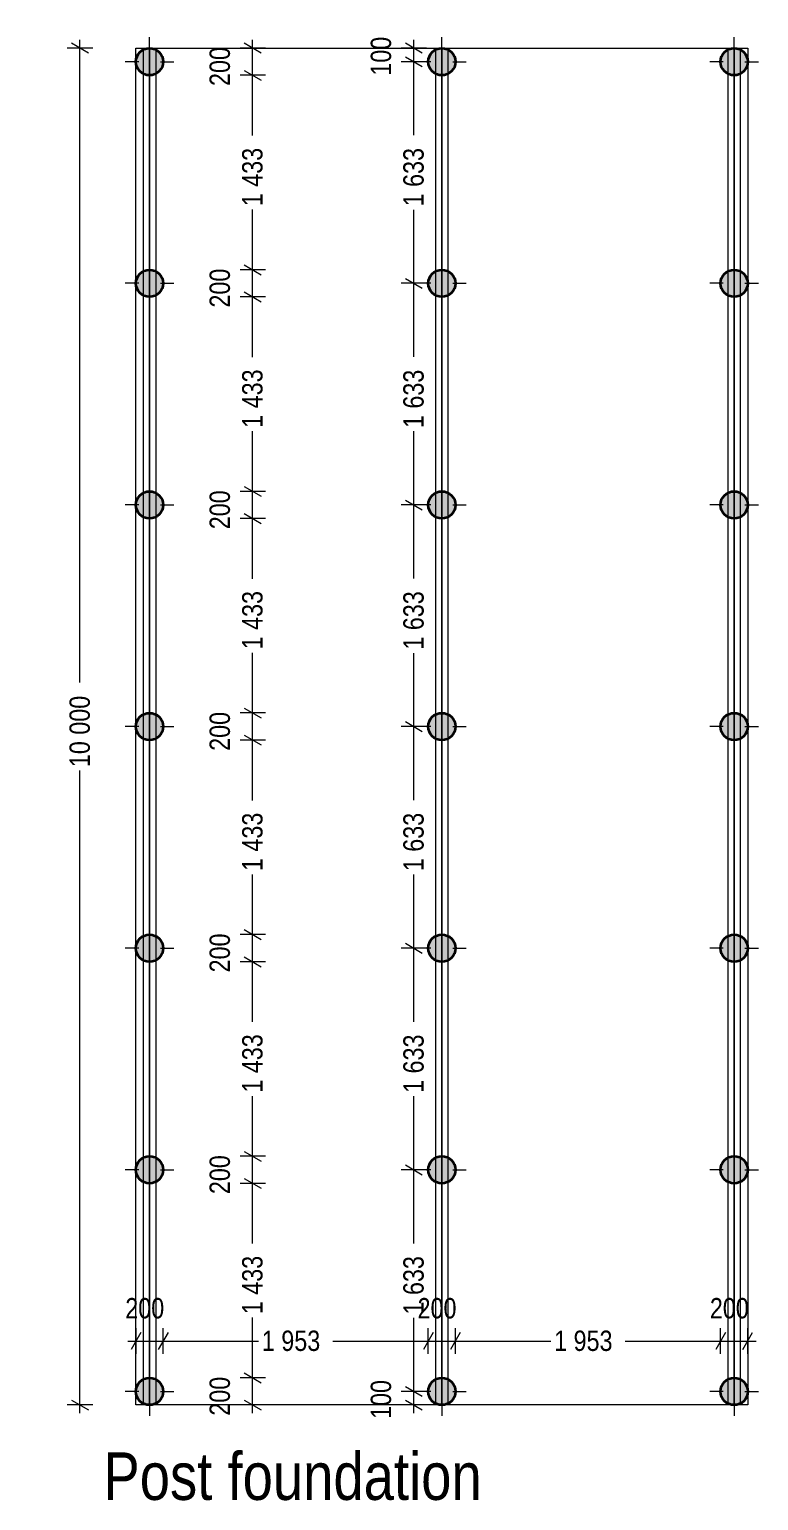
# Model space of a CAD drawing. Header units: millimetres. Extents: x -442635 to -376640, y 37807 to 67667.
# Drawn here: x -382011 to -376640, y 37807 to 48650 of the extents above; entities that cross this region are included whole.
import ezdxf

# ---------------------------------------------------------------- set-up
doc = ezdxf.new("R2010")
doc.units = ezdxf.units.MM
doc.header["$MEASUREMENT"] = 0
for name, color, linetype, lineweight in [('0_Pen_No__1', 7, 'Continuous', 13), ('2D Drafting - General_Pen_No__101', 252, 'Continuous', 13), ('Dimensioning - General_Pen_No__1', 7, 'Continuous', 13), ('Structural - Bearing_Pen_No__20', 1, 'Continuous', 0)]:
    doc.layers.add(name, color=color, linetype=linetype, lineweight=lineweight)
doc.layers.add('Dimensioning - General', color=7, linetype='Continuous')
doc.layers.add('Structural - Bearing', color=7, linetype='Continuous')
doc.layers.add('Structural - Bearing_Pen_No__28', color=7, linetype='Continuous', lineweight=35, true_color=0xa80f02)
doc.layers.add('Structural - Bearing_Pen_No__48', color=7, linetype='Continuous', lineweight=25, true_color=0xa80f02)
doc.styles.add('GENERATED_STYLE_1', font='techl___.ttf')
doc.dimstyles.new('GENERATED_STYLE__1', dxfattribs={"dimtxt": 150, "dimasz": 95, "dimexe": 0.18, "dimexo": 0.0625, "dimgap": 0.09, "dimtad": 0, "dimdec": 0, "dimzin": 0, "dimdsep": 46, "dimtxsty": 'GENERATED_STYLE_1', "dimblk": 'ARROWHEAD_2', "dimblk1": 'ARROWHEAD_2', "dimblk2": 'ARROWHEAD_2', "dimcen": 0.09, "dimse1": 1, "dimse2": 1, "dimclrd": 7, "dimclre": 7, "dimclrt": 7, "dimadec": 0, "dimazin": 0, "dimtfac": 1, "dimtdec": 4, "dimtmove": 0, "dimatfit": 3, "dimfxl": 1, "dimtolj": 1, "dimtzin": 0, "dimarcsym": 0})
doc.dimstyles.new('GENERATED_STYLE__2', dxfattribs={"dimtxt": 150, "dimasz": 95, "dimexe": 0.18, "dimexo": 0.0625, "dimgap": 0.09, "dimtad": 0, "dimtih": 1, "dimtoh": 1, "dimdec": 0, "dimzin": 0, "dimdsep": 46, "dimtxsty": 'GENERATED_STYLE_1', "dimblk": 'ARROWHEAD_2', "dimblk1": 'ARROWHEAD_2', "dimblk2": 'ARROWHEAD_2', "dimcen": 0.09, "dimse1": 1, "dimse2": 1, "dimclrd": 7, "dimclre": 7, "dimclrt": 7, "dimadec": 0, "dimazin": 0, "dimtfac": 1, "dimtdec": 4, "dimtmove": 0, "dimatfit": 3, "dimfxl": 1, "dimtolj": 1, "dimtzin": 0, "dimarcsym": 0})

# ---------------------------------------------------------------- blocks, each defined once
blk = doc.blocks.new('Column_1', base_point=(-381126, 38612))
at = {"layer": 'Structural - Bearing_Pen_No__48', "linetype": 'Continuous', "lineweight": 0, "true_color": 0xe8c2bf}
blk.add_hatch(color=254, dxfattribs=at).paths.add_polyline_path([(-381126, 38512, 0.414214), (-381026, 38612, 0.414214), (-381126, 38712, 0.414214), (-381226, 38612, 0.414214)])
at = {"layer": 'Structural - Bearing_Pen_No__20', "color": 1, "linetype": 'Continuous', "lineweight": 0}
for p, q in [((-381126, 38692), (-381126, 38792)), ((-381206, 38612), (-381306, 38612)), ((-381046, 38612), (-380946, 38612)), ((-381126, 38532), (-381126, 38432))]:
    blk.add_line(p, q, dxfattribs=at)
blk.add_point((-381126, 38612), dxfattribs=at)
at = {"layer": 'Structural - Bearing_Pen_No__28', "color": 14, "linetype": 'Continuous', "lineweight": 35, "true_color": 0xa80f02}
blk.add_circle((-381126, 38612), 100, dxfattribs=at)
blk = doc.blocks.new('Column_2', base_point=(-381126, 48412))
at = {"layer": 'Structural - Bearing_Pen_No__48', "linetype": 'Continuous', "lineweight": 0, "true_color": 0xe8c2bf}
blk.add_hatch(color=254, dxfattribs=at).paths.add_polyline_path([(-381126, 48312, 0.414214), (-381026, 48412, 0.414214), (-381126, 48512, 0.414214), (-381226, 48412, 0.414214)])
at = {"layer": 'Structural - Bearing_Pen_No__20', "color": 1, "linetype": 'Continuous', "lineweight": 0}
for p, q in [((-381126, 48492), (-381126, 48592)), ((-381206, 48412), (-381306, 48412)), ((-381046, 48412), (-380946, 48412)), ((-381126, 48332), (-381126, 48232))]:
    blk.add_line(p, q, dxfattribs=at)
blk.add_point((-381126, 48412), dxfattribs=at)
at = {"layer": 'Structural - Bearing_Pen_No__28', "color": 14, "linetype": 'Continuous', "lineweight": 35, "true_color": 0xa80f02}
blk.add_circle((-381126, 48412), 100, dxfattribs=at)
blk = doc.blocks.new('Column_3', base_point=(-378973, 38612))
at = {"layer": 'Structural - Bearing_Pen_No__48', "linetype": 'Continuous', "lineweight": 0, "true_color": 0xe8c2bf}
blk.add_hatch(color=254, dxfattribs=at).paths.add_polyline_path([(-378973, 38512, 0.414214), (-378873, 38612, 0.414214), (-378973, 38712, 0.414214), (-379073, 38612, 0.414214)])
at = {"layer": 'Structural - Bearing_Pen_No__20', "color": 1, "linetype": 'Continuous', "lineweight": 0}
for p, q in [((-378973, 38692), (-378973, 38792)), ((-379053, 38612), (-379153, 38612)), ((-378893, 38612), (-378793, 38612)), ((-378973, 38532), (-378973, 38432))]:
    blk.add_line(p, q, dxfattribs=at)
blk.add_point((-378973, 38612), dxfattribs=at)
at = {"layer": 'Structural - Bearing_Pen_No__28', "color": 14, "linetype": 'Continuous', "lineweight": 35, "true_color": 0xa80f02}
blk.add_circle((-378973, 38612), 100, dxfattribs=at)
blk = doc.blocks.new('Column_4', base_point=(-378973, 48412))
at = {"layer": 'Structural - Bearing_Pen_No__48', "linetype": 'Continuous', "lineweight": 0, "true_color": 0xe8c2bf}
blk.add_hatch(color=254, dxfattribs=at).paths.add_polyline_path([(-378973, 48312, 0.414214), (-378873, 48412, 0.414214), (-378973, 48512, 0.414214), (-379073, 48412, 0.414214)])
at = {"layer": 'Structural - Bearing_Pen_No__20', "color": 1, "linetype": 'Continuous', "lineweight": 0}
for p, q in [((-378973, 48492), (-378973, 48592)), ((-379053, 48412), (-379153, 48412)), ((-378893, 48412), (-378793, 48412)), ((-378973, 48332), (-378973, 48232))]:
    blk.add_line(p, q, dxfattribs=at)
blk.add_point((-378973, 48412), dxfattribs=at)
at = {"layer": 'Structural - Bearing_Pen_No__28', "color": 14, "linetype": 'Continuous', "lineweight": 35, "true_color": 0xa80f02}
blk.add_circle((-378973, 48412), 100, dxfattribs=at)
blk = doc.blocks.new('Column_5', base_point=(-376820, 38612))
at = {"layer": 'Structural - Bearing_Pen_No__48', "linetype": 'Continuous', "lineweight": 0, "true_color": 0xe8c2bf}
blk.add_hatch(color=254, dxfattribs=at).paths.add_polyline_path([(-376820, 38512, 0.414214), (-376720, 38612, 0.414214), (-376820, 38712, 0.414214), (-376920, 38612, 0.414214)])
at = {"layer": 'Structural - Bearing_Pen_No__20', "color": 1, "linetype": 'Continuous', "lineweight": 0}
for p, q in [((-376820, 38692), (-376820, 38792)), ((-376900, 38612), (-377000, 38612)), ((-376740, 38612), (-376640, 38612)), ((-376820, 38532), (-376820, 38432))]:
    blk.add_line(p, q, dxfattribs=at)
blk.add_point((-376820, 38612), dxfattribs=at)
at = {"layer": 'Structural - Bearing_Pen_No__28', "color": 14, "linetype": 'Continuous', "lineweight": 35, "true_color": 0xa80f02}
blk.add_circle((-376820, 38612), 100, dxfattribs=at)
blk = doc.blocks.new('Column_6', base_point=(-376820, 48412))
at = {"layer": 'Structural - Bearing_Pen_No__48', "linetype": 'Continuous', "lineweight": 0, "true_color": 0xe8c2bf}
blk.add_hatch(color=254, dxfattribs=at).paths.add_polyline_path([(-376820, 48312, 0.414214), (-376720, 48412, 0.414214), (-376820, 48512, 0.414214), (-376920, 48412, 0.414214)])
at = {"layer": 'Structural - Bearing_Pen_No__20', "color": 1, "linetype": 'Continuous', "lineweight": 0}
for p, q in [((-376820, 48492), (-376820, 48592)), ((-376900, 48412), (-377000, 48412)), ((-376740, 48412), (-376640, 48412)), ((-376820, 48332), (-376820, 48232))]:
    blk.add_line(p, q, dxfattribs=at)
blk.add_point((-376820, 48412), dxfattribs=at)
at = {"layer": 'Structural - Bearing_Pen_No__28', "color": 14, "linetype": 'Continuous', "lineweight": 35, "true_color": 0xa80f02}
blk.add_circle((-376820, 48412), 100, dxfattribs=at)
blk = doc.blocks.new('Column_7', base_point=(-381126, 40245))
at = {"layer": 'Structural - Bearing_Pen_No__48', "linetype": 'Continuous', "lineweight": 0, "true_color": 0xe8c2bf}
blk.add_hatch(color=254, dxfattribs=at).paths.add_polyline_path([(-381126, 40145, 0.414214), (-381026, 40245, 0.414214), (-381126, 40345, 0.414214), (-381226, 40245, 0.414214)])
at = {"layer": 'Structural - Bearing_Pen_No__20', "color": 1, "linetype": 'Continuous', "lineweight": 0}
for p, q in [((-381126, 40325), (-381126, 40425)), ((-381206, 40245), (-381306, 40245)), ((-381046, 40245), (-380946, 40245)), ((-381126, 40165), (-381126, 40065))]:
    blk.add_line(p, q, dxfattribs=at)
blk.add_point((-381126, 40245), dxfattribs=at)
at = {"layer": 'Structural - Bearing_Pen_No__28', "color": 14, "linetype": 'Continuous', "lineweight": 35, "true_color": 0xa80f02}
blk.add_circle((-381126, 40245), 100, dxfattribs=at)
blk = doc.blocks.new('Column_8', base_point=(-378973, 40245))
at = {"layer": 'Structural - Bearing_Pen_No__48', "linetype": 'Continuous', "lineweight": 0, "true_color": 0xe8c2bf}
blk.add_hatch(color=254, dxfattribs=at).paths.add_polyline_path([(-378973, 40145, 0.414214), (-378873, 40245, 0.414214), (-378973, 40345, 0.414214), (-379073, 40245, 0.414214)])
at = {"layer": 'Structural - Bearing_Pen_No__20', "color": 1, "linetype": 'Continuous', "lineweight": 0}
for p, q in [((-378973, 40325), (-378973, 40425)), ((-379053, 40245), (-379153, 40245)), ((-378893, 40245), (-378793, 40245)), ((-378973, 40165), (-378973, 40065))]:
    blk.add_line(p, q, dxfattribs=at)
blk.add_point((-378973, 40245), dxfattribs=at)
at = {"layer": 'Structural - Bearing_Pen_No__28', "color": 14, "linetype": 'Continuous', "lineweight": 35, "true_color": 0xa80f02}
blk.add_circle((-378973, 40245), 100, dxfattribs=at)
blk = doc.blocks.new('Column_9', base_point=(-376820, 40245))
at = {"layer": 'Structural - Bearing_Pen_No__48', "linetype": 'Continuous', "lineweight": 0, "true_color": 0xe8c2bf}
blk.add_hatch(color=254, dxfattribs=at).paths.add_polyline_path([(-376820, 40145, 0.414214), (-376720, 40245, 0.414214), (-376820, 40345, 0.414214), (-376920, 40245, 0.414214)])
at = {"layer": 'Structural - Bearing_Pen_No__20', "color": 1, "linetype": 'Continuous', "lineweight": 0}
for p, q in [((-376820, 40325), (-376820, 40425)), ((-376900, 40245), (-377000, 40245)), ((-376740, 40245), (-376640, 40245)), ((-376820, 40165), (-376820, 40065))]:
    blk.add_line(p, q, dxfattribs=at)
blk.add_point((-376820, 40245), dxfattribs=at)
at = {"layer": 'Structural - Bearing_Pen_No__28', "color": 14, "linetype": 'Continuous', "lineweight": 35, "true_color": 0xa80f02}
blk.add_circle((-376820, 40245), 100, dxfattribs=at)
blk = doc.blocks.new('Column_10', base_point=(-381126, 41879))
at = {"layer": 'Structural - Bearing_Pen_No__48', "linetype": 'Continuous', "lineweight": 0, "true_color": 0xe8c2bf}
blk.add_hatch(color=254, dxfattribs=at).paths.add_polyline_path([(-381126, 41779, 0.414214), (-381026, 41879, 0.414214), (-381126, 41979, 0.414214), (-381226, 41879, 0.414214)])
at = {"layer": 'Structural - Bearing_Pen_No__20', "color": 1, "linetype": 'Continuous', "lineweight": 0}
for p, q in [((-381126, 41959), (-381126, 42059)), ((-381206, 41879), (-381306, 41879)), ((-381046, 41879), (-380946, 41879)), ((-381126, 41799), (-381126, 41699))]:
    blk.add_line(p, q, dxfattribs=at)
blk.add_point((-381126, 41879), dxfattribs=at)
at = {"layer": 'Structural - Bearing_Pen_No__28', "color": 14, "linetype": 'Continuous', "lineweight": 35, "true_color": 0xa80f02}
blk.add_circle((-381126, 41879), 100, dxfattribs=at)
blk = doc.blocks.new('Column_11', base_point=(-378973, 41879))
at = {"layer": 'Structural - Bearing_Pen_No__48', "linetype": 'Continuous', "lineweight": 0, "true_color": 0xe8c2bf}
blk.add_hatch(color=254, dxfattribs=at).paths.add_polyline_path([(-378973, 41779, 0.414214), (-378873, 41879, 0.414214), (-378973, 41979, 0.414214), (-379073, 41879, 0.414214)])
at = {"layer": 'Structural - Bearing_Pen_No__20', "color": 1, "linetype": 'Continuous', "lineweight": 0}
for p, q in [((-378973, 41959), (-378973, 42059)), ((-379053, 41879), (-379153, 41879)), ((-378893, 41879), (-378793, 41879)), ((-378973, 41799), (-378973, 41699))]:
    blk.add_line(p, q, dxfattribs=at)
blk.add_point((-378973, 41879), dxfattribs=at)
at = {"layer": 'Structural - Bearing_Pen_No__28', "color": 14, "linetype": 'Continuous', "lineweight": 35, "true_color": 0xa80f02}
blk.add_circle((-378973, 41879), 100, dxfattribs=at)
blk = doc.blocks.new('Column_12', base_point=(-376820, 41879))
at = {"layer": 'Structural - Bearing_Pen_No__48', "linetype": 'Continuous', "lineweight": 0, "true_color": 0xe8c2bf}
blk.add_hatch(color=254, dxfattribs=at).paths.add_polyline_path([(-376820, 41779, 0.414214), (-376720, 41879, 0.414214), (-376820, 41979, 0.414214), (-376920, 41879, 0.414214)])
at = {"layer": 'Structural - Bearing_Pen_No__20', "color": 1, "linetype": 'Continuous', "lineweight": 0}
for p, q in [((-376820, 41959), (-376820, 42059)), ((-376900, 41879), (-377000, 41879)), ((-376740, 41879), (-376640, 41879)), ((-376820, 41799), (-376820, 41699))]:
    blk.add_line(p, q, dxfattribs=at)
blk.add_point((-376820, 41879), dxfattribs=at)
at = {"layer": 'Structural - Bearing_Pen_No__28', "color": 14, "linetype": 'Continuous', "lineweight": 35, "true_color": 0xa80f02}
blk.add_circle((-376820, 41879), 100, dxfattribs=at)
blk = doc.blocks.new('Column_13', base_point=(-381126, 43512))
at = {"layer": 'Structural - Bearing_Pen_No__48', "linetype": 'Continuous', "lineweight": 0, "true_color": 0xe8c2bf}
blk.add_hatch(color=254, dxfattribs=at).paths.add_polyline_path([(-381126, 43412, 0.414214), (-381026, 43512, 0.414214), (-381126, 43612, 0.414214), (-381226, 43512, 0.414214)])
at = {"layer": 'Structural - Bearing_Pen_No__20', "color": 1, "linetype": 'Continuous', "lineweight": 0}
for p, q in [((-381126, 43592), (-381126, 43692)), ((-381206, 43512), (-381306, 43512)), ((-381046, 43512), (-380946, 43512)), ((-381126, 43432), (-381126, 43332))]:
    blk.add_line(p, q, dxfattribs=at)
blk.add_point((-381126, 43512), dxfattribs=at)
at = {"layer": 'Structural - Bearing_Pen_No__28', "color": 14, "linetype": 'Continuous', "lineweight": 35, "true_color": 0xa80f02}
blk.add_circle((-381126, 43512), 100, dxfattribs=at)
blk = doc.blocks.new('Column_14', base_point=(-378973, 43512))
at = {"layer": 'Structural - Bearing_Pen_No__48', "linetype": 'Continuous', "lineweight": 0, "true_color": 0xe8c2bf}
blk.add_hatch(color=254, dxfattribs=at).paths.add_polyline_path([(-378973, 43412, 0.414214), (-378873, 43512, 0.414214), (-378973, 43612, 0.414214), (-379073, 43512, 0.414214)])
at = {"layer": 'Structural - Bearing_Pen_No__20', "color": 1, "linetype": 'Continuous', "lineweight": 0}
for p, q in [((-378973, 43592), (-378973, 43692)), ((-379053, 43512), (-379153, 43512)), ((-378893, 43512), (-378793, 43512)), ((-378973, 43432), (-378973, 43332))]:
    blk.add_line(p, q, dxfattribs=at)
blk.add_point((-378973, 43512), dxfattribs=at)
at = {"layer": 'Structural - Bearing_Pen_No__28', "color": 14, "linetype": 'Continuous', "lineweight": 35, "true_color": 0xa80f02}
blk.add_circle((-378973, 43512), 100, dxfattribs=at)
blk = doc.blocks.new('Column_15', base_point=(-376820, 43512))
at = {"layer": 'Structural - Bearing_Pen_No__48', "linetype": 'Continuous', "lineweight": 0, "true_color": 0xe8c2bf}
blk.add_hatch(color=254, dxfattribs=at).paths.add_polyline_path([(-376820, 43412, 0.414214), (-376720, 43512, 0.414214), (-376820, 43612, 0.414214), (-376920, 43512, 0.414214)])
at = {"layer": 'Structural - Bearing_Pen_No__20', "color": 1, "linetype": 'Continuous', "lineweight": 0}
for p, q in [((-376820, 43592), (-376820, 43692)), ((-376900, 43512), (-377000, 43512)), ((-376740, 43512), (-376640, 43512)), ((-376820, 43432), (-376820, 43332))]:
    blk.add_line(p, q, dxfattribs=at)
blk.add_point((-376820, 43512), dxfattribs=at)
at = {"layer": 'Structural - Bearing_Pen_No__28', "color": 14, "linetype": 'Continuous', "lineweight": 35, "true_color": 0xa80f02}
blk.add_circle((-376820, 43512), 100, dxfattribs=at)
blk = doc.blocks.new('Column_16', base_point=(-381126, 45145))
at = {"layer": 'Structural - Bearing_Pen_No__48', "linetype": 'Continuous', "lineweight": 0, "true_color": 0xe8c2bf}
blk.add_hatch(color=254, dxfattribs=at).paths.add_polyline_path([(-381126, 45045, 0.414214), (-381026, 45145, 0.414214), (-381126, 45245, 0.414214), (-381226, 45145, 0.414214)])
at = {"layer": 'Structural - Bearing_Pen_No__20', "color": 1, "linetype": 'Continuous', "lineweight": 0}
for p, q in [((-381126, 45225), (-381126, 45325)), ((-381206, 45145), (-381306, 45145)), ((-381046, 45145), (-380946, 45145)), ((-381126, 45065), (-381126, 44965))]:
    blk.add_line(p, q, dxfattribs=at)
blk.add_point((-381126, 45145), dxfattribs=at)
at = {"layer": 'Structural - Bearing_Pen_No__28', "color": 14, "linetype": 'Continuous', "lineweight": 35, "true_color": 0xa80f02}
blk.add_circle((-381126, 45145), 100, dxfattribs=at)
blk = doc.blocks.new('Column_17', base_point=(-378973, 45145))
at = {"layer": 'Structural - Bearing_Pen_No__48', "linetype": 'Continuous', "lineweight": 0, "true_color": 0xe8c2bf}
blk.add_hatch(color=254, dxfattribs=at).paths.add_polyline_path([(-378973, 45045, 0.414214), (-378873, 45145, 0.414214), (-378973, 45245, 0.414214), (-379073, 45145, 0.414214)])
at = {"layer": 'Structural - Bearing_Pen_No__20', "color": 1, "linetype": 'Continuous', "lineweight": 0}
for p, q in [((-378973, 45225), (-378973, 45325)), ((-379053, 45145), (-379153, 45145)), ((-378893, 45145), (-378793, 45145)), ((-378973, 45065), (-378973, 44965))]:
    blk.add_line(p, q, dxfattribs=at)
blk.add_point((-378973, 45145), dxfattribs=at)
at = {"layer": 'Structural - Bearing_Pen_No__28', "color": 14, "linetype": 'Continuous', "lineweight": 35, "true_color": 0xa80f02}
blk.add_circle((-378973, 45145), 100, dxfattribs=at)
blk = doc.blocks.new('Column_18', base_point=(-376820, 45145))
at = {"layer": 'Structural - Bearing_Pen_No__48', "linetype": 'Continuous', "lineweight": 0, "true_color": 0xe8c2bf}
blk.add_hatch(color=254, dxfattribs=at).paths.add_polyline_path([(-376820, 45045, 0.414214), (-376720, 45145, 0.414214), (-376820, 45245, 0.414214), (-376920, 45145, 0.414214)])
at = {"layer": 'Structural - Bearing_Pen_No__20', "color": 1, "linetype": 'Continuous', "lineweight": 0}
for p, q in [((-376820, 45225), (-376820, 45325)), ((-376900, 45145), (-377000, 45145)), ((-376740, 45145), (-376640, 45145)), ((-376820, 45065), (-376820, 44965))]:
    blk.add_line(p, q, dxfattribs=at)
blk.add_point((-376820, 45145), dxfattribs=at)
at = {"layer": 'Structural - Bearing_Pen_No__28', "color": 14, "linetype": 'Continuous', "lineweight": 35, "true_color": 0xa80f02}
blk.add_circle((-376820, 45145), 100, dxfattribs=at)
blk = doc.blocks.new('Column_19', base_point=(-381126, 46779))
at = {"layer": 'Structural - Bearing_Pen_No__48', "linetype": 'Continuous', "lineweight": 0, "true_color": 0xe8c2bf}
blk.add_hatch(color=254, dxfattribs=at).paths.add_polyline_path([(-381126, 46679, 0.414214), (-381026, 46779, 0.414214), (-381126, 46879, 0.414214), (-381226, 46779, 0.414214)])
at = {"layer": 'Structural - Bearing_Pen_No__20', "color": 1, "linetype": 'Continuous', "lineweight": 0}
for p, q in [((-381126, 46859), (-381126, 46959)), ((-381206, 46779), (-381306, 46779)), ((-381046, 46779), (-380946, 46779)), ((-381126, 46699), (-381126, 46599))]:
    blk.add_line(p, q, dxfattribs=at)
blk.add_point((-381126, 46779), dxfattribs=at)
at = {"layer": 'Structural - Bearing_Pen_No__28', "color": 14, "linetype": 'Continuous', "lineweight": 35, "true_color": 0xa80f02}
blk.add_circle((-381126, 46779), 100, dxfattribs=at)
blk = doc.blocks.new('Column_20', base_point=(-378973, 46779))
at = {"layer": 'Structural - Bearing_Pen_No__48', "linetype": 'Continuous', "lineweight": 0, "true_color": 0xe8c2bf}
blk.add_hatch(color=254, dxfattribs=at).paths.add_polyline_path([(-378973, 46679, 0.414214), (-378873, 46779, 0.414214), (-378973, 46879, 0.414214), (-379073, 46779, 0.414214)])
at = {"layer": 'Structural - Bearing_Pen_No__20', "color": 1, "linetype": 'Continuous', "lineweight": 0}
for p, q in [((-378973, 46859), (-378973, 46959)), ((-379053, 46779), (-379153, 46779)), ((-378893, 46779), (-378793, 46779)), ((-378973, 46699), (-378973, 46599))]:
    blk.add_line(p, q, dxfattribs=at)
blk.add_point((-378973, 46779), dxfattribs=at)
at = {"layer": 'Structural - Bearing_Pen_No__28', "color": 14, "linetype": 'Continuous', "lineweight": 35, "true_color": 0xa80f02}
blk.add_circle((-378973, 46779), 100, dxfattribs=at)
blk = doc.blocks.new('Column_21', base_point=(-376820, 46779))
at = {"layer": 'Structural - Bearing_Pen_No__48', "linetype": 'Continuous', "lineweight": 0, "true_color": 0xe8c2bf}
blk.add_hatch(color=254, dxfattribs=at).paths.add_polyline_path([(-376820, 46679, 0.414214), (-376720, 46779, 0.414214), (-376820, 46879, 0.414214), (-376920, 46779, 0.414214)])
at = {"layer": 'Structural - Bearing_Pen_No__20', "color": 1, "linetype": 'Continuous', "lineweight": 0}
for p, q in [((-376820, 46859), (-376820, 46959)), ((-376900, 46779), (-377000, 46779)), ((-376740, 46779), (-376640, 46779)), ((-376820, 46699), (-376820, 46599))]:
    blk.add_line(p, q, dxfattribs=at)
blk.add_point((-376820, 46779), dxfattribs=at)
at = {"layer": 'Structural - Bearing_Pen_No__28', "color": 14, "linetype": 'Continuous', "lineweight": 35, "true_color": 0xa80f02}
blk.add_circle((-376820, 46779), 100, dxfattribs=at)
blk = doc.blocks.new('*D232')
at = {"layer": 'Dimensioning - General_Pen_No__1', "color": 7, "linetype": 'Continuous', "lineweight": 13, "transparency": 16777216}
for p, q in [((-381545, 48512), (-381732, 48512)), ((-381576, 48476), (-381701, 48548)), ((-381639, 48512), (-381639, 48573)), ((-381639, 43836), (-381639, 48512)), ((-381639, 38512), (-381639, 43188)), ((-381545, 38512), (-381732, 38512)), ((-381701, 38548), (-381576, 38476)), ((-381639, 38451), (-381639, 38512))]:
    blk.add_line(p, q, dxfattribs=at)
at = {"layer": 'Dimensioning - General_Pen_No__1', "color": 7, "lineweight": 13, "transparency": 16777216, "insert": (-381564, 43213), "char_height": 150, "attachment_point": 7, "rotation": 90, "style": 'GENERATED_STYLE_1'}
blk.add_mtext('\\A1;{\\pql;\\fTechnicLite|b0|i0|c2|p2;10\xa0000}', dxfattribs=at)
blk = doc.blocks.new('ARROWHEAD_2')
at = {"color": 0, "linetype": 'Continuous', "lineweight": 0}
for p, q in [((0, 0), (-1, 0)), ((-0.38, -0.66), (0.38, 0.66))]:
    blk.add_line(p, q, dxfattribs=at)
blk = doc.blocks.new('*D233')
at = {"layer": 'Dimensioning - General_Pen_No__1', "color": 7, "linetype": 'Continuous', "lineweight": 13, "transparency": 16777216}
for p, q in [((-380273, 38712), (-380460, 38712)), ((-380429, 38748), (-380304, 38676)), ((-380367, 38512), (-380367, 38712)), ((-380273, 38512), (-380460, 38512)), ((-380429, 38548), (-380304, 38476)), ((-380367, 38451), (-380367, 38512))]:
    blk.add_line(p, q, dxfattribs=at)
at = {"layer": 'Dimensioning - General_Pen_No__1', "color": 7, "lineweight": 13, "transparency": 16777216, "insert": (-380532, 38433), "char_height": 150, "attachment_point": 7, "rotation": 90, "style": 'GENERATED_STYLE_1'}
blk.add_mtext('\\A1;{\\pql;\\fTechnicLite|b0|i0|c2|p2;200}', dxfattribs=at)
blk = doc.blocks.new('*D234')
at = {"layer": 'Dimensioning - General_Pen_No__1', "color": 7, "linetype": 'Continuous', "lineweight": 13, "transparency": 16777216}
for p, q in [((-380273, 40145), (-380460, 40145)), ((-380429, 40181), (-380304, 40109)), ((-380367, 39701), (-380367, 40145)), ((-380367, 38712), (-380367, 39156)), ((-380273, 38712), (-380460, 38712)), ((-380429, 38748), (-380304, 38676))]:
    blk.add_line(p, q, dxfattribs=at)
at = {"layer": 'Dimensioning - General_Pen_No__1', "color": 7, "lineweight": 13, "transparency": 16777216, "char_height": 150, "attachment_point": 7, "rotation": 90, "style": 'GENERATED_STYLE_1'}
for s, insert in [('\\A1;{\\pql;\\fTechnicLite|b0|i0|c2|p2;200}', (-380532, 40066)), ('\\A1;{\\pql;\\fTechnicLite|b0|i0|c2|p2;1\xa0433}', (-380292, 39181))]:
    blk.add_mtext(s, dxfattribs=dict(at, insert=insert))
blk = doc.blocks.new('*D235')
at = {"layer": 'Dimensioning - General_Pen_No__1', "color": 7, "linetype": 'Continuous', "lineweight": 13, "transparency": 16777216}
for p, q in [((-380273, 40345), (-380460, 40345)), ((-380429, 40381), (-380304, 40309)), ((-380367, 40145), (-380367, 40345)), ((-380273, 40145), (-380460, 40145)), ((-380429, 40181), (-380304, 40109))]:
    blk.add_line(p, q, dxfattribs=at)
blk = doc.blocks.new('*D236')
at = {"layer": 'Dimensioning - General_Pen_No__1', "color": 7, "linetype": 'Continuous', "lineweight": 13, "transparency": 16777216}
for p, q in [((-380273, 41779), (-380460, 41779)), ((-380429, 41815), (-380304, 41742)), ((-380367, 41335), (-380367, 41779)), ((-380367, 40345), (-380367, 40789)), ((-380273, 40345), (-380460, 40345)), ((-380429, 40381), (-380304, 40309))]:
    blk.add_line(p, q, dxfattribs=at)
at = {"layer": 'Dimensioning - General_Pen_No__1', "color": 7, "lineweight": 13, "transparency": 16777216, "char_height": 150, "attachment_point": 7, "rotation": 90, "style": 'GENERATED_STYLE_1'}
for s, insert in [('\\A1;{\\pql;\\fTechnicLite|b0|i0|c2|p2;200}', (-380532, 41700)), ('\\A1;{\\pql;\\fTechnicLite|b0|i0|c2|p2;1\xa0433}', (-380292, 40814))]:
    blk.add_mtext(s, dxfattribs=dict(at, insert=insert))
blk = doc.blocks.new('*D237')
at = {"layer": 'Dimensioning - General_Pen_No__1', "color": 7, "linetype": 'Continuous', "lineweight": 13, "transparency": 16777216}
for p, q in [((-380273, 41979), (-380460, 41979)), ((-380429, 42015), (-380304, 41942)), ((-380367, 41779), (-380367, 41979)), ((-380273, 41779), (-380460, 41779)), ((-380429, 41815), (-380304, 41742))]:
    blk.add_line(p, q, dxfattribs=at)
blk = doc.blocks.new('*D238')
at = {"layer": 'Dimensioning - General_Pen_No__1', "color": 7, "linetype": 'Continuous', "lineweight": 13, "transparency": 16777216}
for p, q in [((-380273, 43412), (-380460, 43412)), ((-380429, 43448), (-380304, 43376)), ((-380367, 42968), (-380367, 43412)), ((-380367, 41979), (-380367, 42422)), ((-380273, 41979), (-380460, 41979)), ((-380429, 42015), (-380304, 41942))]:
    blk.add_line(p, q, dxfattribs=at)
at = {"layer": 'Dimensioning - General_Pen_No__1', "color": 7, "lineweight": 13, "transparency": 16777216, "char_height": 150, "attachment_point": 7, "rotation": 90, "style": 'GENERATED_STYLE_1'}
for s, insert in [('\\A1;{\\pql;\\fTechnicLite|b0|i0|c2|p2;200}', (-380532, 43333)), ('\\A1;{\\pql;\\fTechnicLite|b0|i0|c2|p2;1\xa0433}', (-380292, 42447))]:
    blk.add_mtext(s, dxfattribs=dict(at, insert=insert))
blk = doc.blocks.new('*D239')
at = {"layer": 'Dimensioning - General_Pen_No__1', "color": 7, "linetype": 'Continuous', "lineweight": 13, "transparency": 16777216}
for p, q in [((-380273, 43612), (-380460, 43612)), ((-380429, 43648), (-380304, 43576)), ((-380367, 43412), (-380367, 43612)), ((-380273, 43412), (-380460, 43412)), ((-380429, 43448), (-380304, 43376))]:
    blk.add_line(p, q, dxfattribs=at)
blk = doc.blocks.new('*D240')
at = {"layer": 'Dimensioning - General_Pen_No__1', "color": 7, "linetype": 'Continuous', "lineweight": 13, "transparency": 16777216}
for p, q in [((-380273, 45045), (-380460, 45045)), ((-380429, 45081), (-380304, 45009)), ((-380367, 44601), (-380367, 45045)), ((-380367, 43612), (-380367, 44056)), ((-380273, 43612), (-380460, 43612)), ((-380429, 43648), (-380304, 43576))]:
    blk.add_line(p, q, dxfattribs=at)
at = {"layer": 'Dimensioning - General_Pen_No__1', "color": 7, "lineweight": 13, "transparency": 16777216, "char_height": 150, "attachment_point": 7, "rotation": 90, "style": 'GENERATED_STYLE_1'}
for s, insert in [('\\A1;{\\pql;\\fTechnicLite|b0|i0|c2|p2;200}', (-380532, 44966)), ('\\A1;{\\pql;\\fTechnicLite|b0|i0|c2|p2;1\xa0433}', (-380292, 44081))]:
    blk.add_mtext(s, dxfattribs=dict(at, insert=insert))
blk = doc.blocks.new('*D241')
at = {"layer": 'Dimensioning - General_Pen_No__1', "color": 7, "linetype": 'Continuous', "lineweight": 13, "transparency": 16777216}
for p, q in [((-380273, 45245), (-380460, 45245)), ((-380429, 45281), (-380304, 45209)), ((-380367, 45045), (-380367, 45245)), ((-380273, 45045), (-380460, 45045)), ((-380429, 45081), (-380304, 45009))]:
    blk.add_line(p, q, dxfattribs=at)
blk = doc.blocks.new('*D242')
at = {"layer": 'Dimensioning - General_Pen_No__1', "color": 7, "linetype": 'Continuous', "lineweight": 13, "transparency": 16777216}
for p, q in [((-380273, 46679), (-380460, 46679)), ((-380429, 46715), (-380304, 46642)), ((-380367, 46235), (-380367, 46679)), ((-380367, 45245), (-380367, 45689)), ((-380273, 45245), (-380460, 45245)), ((-380429, 45281), (-380304, 45209))]:
    blk.add_line(p, q, dxfattribs=at)
at = {"layer": 'Dimensioning - General_Pen_No__1', "color": 7, "lineweight": 13, "transparency": 16777216, "char_height": 150, "attachment_point": 7, "rotation": 90, "style": 'GENERATED_STYLE_1'}
for s, insert in [('\\A1;{\\pql;\\fTechnicLite|b0|i0|c2|p2;200}', (-380532, 46600)), ('\\A1;{\\pql;\\fTechnicLite|b0|i0|c2|p2;1\xa0433}', (-380292, 45714))]:
    blk.add_mtext(s, dxfattribs=dict(at, insert=insert))
blk = doc.blocks.new('*D243')
at = {"layer": 'Dimensioning - General_Pen_No__1', "color": 7, "linetype": 'Continuous', "lineweight": 13, "transparency": 16777216}
for p, q in [((-380273, 46879), (-380460, 46879)), ((-380429, 46915), (-380304, 46842)), ((-380367, 46679), (-380367, 46879)), ((-380273, 46679), (-380460, 46679)), ((-380429, 46715), (-380304, 46642))]:
    blk.add_line(p, q, dxfattribs=at)
blk = doc.blocks.new('*D244')
at = {"layer": 'Dimensioning - General_Pen_No__1', "color": 7, "linetype": 'Continuous', "lineweight": 13, "transparency": 16777216}
for p, q in [((-380273, 48312), (-380460, 48312)), ((-380429, 48348), (-380304, 48276)), ((-380367, 47868), (-380367, 48312)), ((-380367, 46879), (-380367, 47322)), ((-380273, 46879), (-380460, 46879)), ((-380429, 46915), (-380304, 46842))]:
    blk.add_line(p, q, dxfattribs=at)
at = {"layer": 'Dimensioning - General_Pen_No__1', "color": 7, "lineweight": 13, "transparency": 16777216, "char_height": 150, "attachment_point": 7, "rotation": 90, "style": 'GENERATED_STYLE_1'}
for s, insert in [('\\A1;{\\pql;\\fTechnicLite|b0|i0|c2|p2;200}', (-380532, 48233)), ('\\A1;{\\pql;\\fTechnicLite|b0|i0|c2|p2;1\xa0433}', (-380292, 47347))]:
    blk.add_mtext(s, dxfattribs=dict(at, insert=insert))
blk = doc.blocks.new('*D245')
at = {"layer": 'Dimensioning - General_Pen_No__1', "color": 7, "linetype": 'Continuous', "lineweight": 13, "transparency": 16777216}
for p, q in [((-380273, 48512), (-380460, 48512)), ((-380304, 48476), (-380429, 48548)), ((-380367, 48512), (-380367, 48573)), ((-380367, 48312), (-380367, 48512)), ((-380273, 48312), (-380460, 48312)), ((-380429, 48348), (-380304, 48276))]:
    blk.add_line(p, q, dxfattribs=at)
blk = doc.blocks.new('*D246')
at = {"layer": 'Dimensioning - General_Pen_No__1', "color": 7, "linetype": 'Continuous', "lineweight": 13, "transparency": 16777216}
for p, q in [((-381190, 39046), (-381262, 38921)), ((-381226, 38889), (-381226, 39077)), ((-380990, 39046), (-381062, 38921)), ((-381026, 38889), (-381026, 39077)), ((-381287, 38983), (-381226, 38983)), ((-381226, 38983), (-381026, 38983))]:
    blk.add_line(p, q, dxfattribs=at)
at = {"layer": 'Dimensioning - General_Pen_No__1', "color": 7, "lineweight": 13, "transparency": 16777216, "insert": (-381305, 39148), "char_height": 150, "attachment_point": 7, "style": 'GENERATED_STYLE_1'}
blk.add_mtext('\\A1;{\\pql;\\fTechnicLite|b0|i0|c2|p2;200}', dxfattribs=at)
blk = doc.blocks.new('*D247')
at = {"layer": 'Dimensioning - General_Pen_No__1', "color": 7, "linetype": 'Continuous', "lineweight": 13, "transparency": 16777216}
for p, q in [((-380990, 39046), (-381062, 38921)), ((-381026, 38889), (-381026, 39077)), ((-379037, 39046), (-379109, 38921)), ((-379073, 38889), (-379073, 39077)), ((-381026, 38983), (-380324, 38983)), ((-379775, 38983), (-379073, 38983))]:
    blk.add_line(p, q, dxfattribs=at)
at = {"layer": 'Dimensioning - General_Pen_No__1', "color": 7, "lineweight": 13, "transparency": 16777216, "char_height": 150, "attachment_point": 7, "style": 'GENERATED_STYLE_1'}
for s, insert in [('\\A1;{\\pql;\\fTechnicLite|b0|i0|c2|p2;200}', (-379152, 39148)), ('\\A1;{\\pql;\\fTechnicLite|b0|i0|c2|p2;1\xa0953}', (-380299, 38908))]:
    blk.add_mtext(s, dxfattribs=dict(at, insert=insert))
blk = doc.blocks.new('*D248')
at = {"layer": 'Dimensioning - General_Pen_No__1', "color": 7, "linetype": 'Continuous', "lineweight": 13, "transparency": 16777216}
for p, q in [((-379037, 39046), (-379109, 38921)), ((-379073, 38889), (-379073, 39077)), ((-378837, 39046), (-378909, 38921)), ((-378873, 38889), (-378873, 39077)), ((-379073, 38983), (-378873, 38983))]:
    blk.add_line(p, q, dxfattribs=at)
blk = doc.blocks.new('*D249')
at = {"layer": 'Dimensioning - General_Pen_No__1', "color": 7, "linetype": 'Continuous', "lineweight": 13, "transparency": 16777216}
for p, q in [((-378837, 39046), (-378909, 38921)), ((-378873, 38889), (-378873, 39077)), ((-376884, 39046), (-376956, 38921)), ((-376920, 38889), (-376920, 39077)), ((-378873, 38983), (-378171, 38983)), ((-377622, 38983), (-376920, 38983))]:
    blk.add_line(p, q, dxfattribs=at)
at = {"layer": 'Dimensioning - General_Pen_No__1', "color": 7, "lineweight": 13, "transparency": 16777216, "char_height": 150, "attachment_point": 7, "style": 'GENERATED_STYLE_1'}
for s, insert in [('\\A1;{\\pql;\\fTechnicLite|b0|i0|c2|p2;200}', (-376999, 39148)), ('\\A1;{\\pql;\\fTechnicLite|b0|i0|c2|p2;1\xa0953}', (-378146, 38908))]:
    blk.add_mtext(s, dxfattribs=dict(at, insert=insert))
blk = doc.blocks.new('*D250')
at = {"layer": 'Dimensioning - General_Pen_No__1', "color": 7, "linetype": 'Continuous', "lineweight": 13, "transparency": 16777216}
for p, q in [((-376884, 39046), (-376956, 38921)), ((-376920, 38889), (-376920, 39077)), ((-376756, 38921), (-376684, 39046)), ((-376720, 38889), (-376720, 39077)), ((-376920, 38983), (-376720, 38983)), ((-376720, 38983), (-376659, 38983))]:
    blk.add_line(p, q, dxfattribs=at)
blk = doc.blocks.new('*D251')
at = {"layer": 'Dimensioning - General_Pen_No__1', "color": 7, "linetype": 'Continuous', "lineweight": 13, "transparency": 16777216}
for p, q in [((-379086, 38612), (-379274, 38612)), ((-379242, 38648), (-379117, 38576)), ((-379180, 38512), (-379180, 38612)), ((-379086, 38512), (-379274, 38512)), ((-379242, 38548), (-379117, 38476)), ((-379180, 38451), (-379180, 38512))]:
    blk.add_line(p, q, dxfattribs=at)
at = {"layer": 'Dimensioning - General_Pen_No__1', "color": 7, "lineweight": 13, "transparency": 16777216, "insert": (-379345, 38409), "char_height": 150, "attachment_point": 7, "rotation": 90, "style": 'GENERATED_STYLE_1'}
blk.add_mtext('\\A1;{\\pql;\\fTechnicLite|b0|i0|c2|p2;100}', dxfattribs=at)
blk = doc.blocks.new('*D252')
at = {"layer": 'Dimensioning - General_Pen_No__1', "color": 7, "linetype": 'Continuous', "lineweight": 13, "transparency": 16777216}
for p, q in [((-379086, 40245), (-379274, 40245)), ((-379242, 40281), (-379117, 40209)), ((-379180, 39703), (-379180, 40245)), ((-379180, 38612), (-379180, 39154)), ((-379086, 38612), (-379274, 38612)), ((-379242, 38648), (-379117, 38576))]:
    blk.add_line(p, q, dxfattribs=at)
at = {"layer": 'Dimensioning - General_Pen_No__1', "color": 7, "lineweight": 13, "transparency": 16777216, "insert": (-379105, 39179), "char_height": 150, "attachment_point": 7, "rotation": 90, "style": 'GENERATED_STYLE_1'}
blk.add_mtext('\\A1;{\\pql;\\fTechnicLite|b0|i0|c2|p2;1\xa0633}', dxfattribs=at)
blk = doc.blocks.new('*D253')
at = {"layer": 'Dimensioning - General_Pen_No__1', "color": 7, "linetype": 'Continuous', "lineweight": 13, "transparency": 16777216}
for p, q in [((-379086, 41879), (-379274, 41879)), ((-379242, 41915), (-379117, 41842)), ((-379180, 41336), (-379180, 41879)), ((-379180, 40245), (-379180, 40788)), ((-379086, 40245), (-379274, 40245)), ((-379242, 40281), (-379117, 40209))]:
    blk.add_line(p, q, dxfattribs=at)
at = {"layer": 'Dimensioning - General_Pen_No__1', "color": 7, "lineweight": 13, "transparency": 16777216, "insert": (-379105, 40812), "char_height": 150, "attachment_point": 7, "rotation": 90, "style": 'GENERATED_STYLE_1'}
blk.add_mtext('\\A1;{\\pql;\\fTechnicLite|b0|i0|c2|p2;1\xa0633}', dxfattribs=at)
blk = doc.blocks.new('*D254')
at = {"layer": 'Dimensioning - General_Pen_No__1', "color": 7, "linetype": 'Continuous', "lineweight": 13, "transparency": 16777216}
for p, q in [((-379086, 43512), (-379274, 43512)), ((-379242, 43548), (-379117, 43476)), ((-379180, 42970), (-379180, 43512)), ((-379180, 41879), (-379180, 42421)), ((-379086, 41879), (-379274, 41879)), ((-379242, 41915), (-379117, 41842))]:
    blk.add_line(p, q, dxfattribs=at)
at = {"layer": 'Dimensioning - General_Pen_No__1', "color": 7, "lineweight": 13, "transparency": 16777216, "insert": (-379105, 42446), "char_height": 150, "attachment_point": 7, "rotation": 90, "style": 'GENERATED_STYLE_1'}
blk.add_mtext('\\A1;{\\pql;\\fTechnicLite|b0|i0|c2|p2;1\xa0633}', dxfattribs=at)
blk = doc.blocks.new('*D255')
at = {"layer": 'Dimensioning - General_Pen_No__1', "color": 7, "linetype": 'Continuous', "lineweight": 13, "transparency": 16777216}
for p, q in [((-379086, 45145), (-379274, 45145)), ((-379242, 45181), (-379117, 45109)), ((-379180, 44603), (-379180, 45145)), ((-379180, 43512), (-379180, 44054)), ((-379086, 43512), (-379274, 43512)), ((-379242, 43548), (-379117, 43476))]:
    blk.add_line(p, q, dxfattribs=at)
at = {"layer": 'Dimensioning - General_Pen_No__1', "color": 7, "lineweight": 13, "transparency": 16777216, "insert": (-379105, 44079), "char_height": 150, "attachment_point": 7, "rotation": 90, "style": 'GENERATED_STYLE_1'}
blk.add_mtext('\\A1;{\\pql;\\fTechnicLite|b0|i0|c2|p2;1\xa0633}', dxfattribs=at)
blk = doc.blocks.new('*D256')
at = {"layer": 'Dimensioning - General_Pen_No__1', "color": 7, "linetype": 'Continuous', "lineweight": 13, "transparency": 16777216}
for p, q in [((-379086, 46779), (-379274, 46779)), ((-379242, 46815), (-379117, 46742)), ((-379180, 46236), (-379180, 46779)), ((-379180, 45145), (-379180, 45688)), ((-379086, 45145), (-379274, 45145)), ((-379242, 45181), (-379117, 45109))]:
    blk.add_line(p, q, dxfattribs=at)
at = {"layer": 'Dimensioning - General_Pen_No__1', "color": 7, "lineweight": 13, "transparency": 16777216, "insert": (-379105, 45712), "char_height": 150, "attachment_point": 7, "rotation": 90, "style": 'GENERATED_STYLE_1'}
blk.add_mtext('\\A1;{\\pql;\\fTechnicLite|b0|i0|c2|p2;1\xa0633}', dxfattribs=at)
blk = doc.blocks.new('*D257')
at = {"layer": 'Dimensioning - General_Pen_No__1', "color": 7, "linetype": 'Continuous', "lineweight": 13, "transparency": 16777216}
for p, q in [((-379086, 48412), (-379274, 48412)), ((-379242, 48448), (-379117, 48376)), ((-379180, 47870), (-379180, 48412)), ((-379180, 46779), (-379180, 47321)), ((-379086, 46779), (-379274, 46779)), ((-379242, 46815), (-379117, 46742))]:
    blk.add_line(p, q, dxfattribs=at)
at = {"layer": 'Dimensioning - General_Pen_No__1', "color": 7, "lineweight": 13, "transparency": 16777216, "char_height": 150, "attachment_point": 7, "rotation": 90, "style": 'GENERATED_STYLE_1'}
for s, insert in [('\\A1;{\\pql;\\fTechnicLite|b0|i0|c2|p2;100}', (-379345, 48309)), ('\\A1;{\\pql;\\fTechnicLite|b0|i0|c2|p2;1\xa0633}', (-379105, 47346))]:
    blk.add_mtext(s, dxfattribs=dict(at, insert=insert))
blk = doc.blocks.new('*D258')
at = {"layer": 'Dimensioning - General_Pen_No__1', "color": 7, "linetype": 'Continuous', "lineweight": 13, "transparency": 16777216}
for p, q in [((-379086, 48512), (-379274, 48512)), ((-379117, 48476), (-379242, 48548)), ((-379180, 48512), (-379180, 48573)), ((-379180, 48412), (-379180, 48512)), ((-379086, 48412), (-379274, 48412)), ((-379242, 48448), (-379117, 48376))]:
    blk.add_line(p, q, dxfattribs=at)

msp = doc.modelspace()

# ---------------------------------------------------------------- linework, layer by layer
at = {"layer": '2D Drafting - General_Pen_No__101', "color": 252, "linetype": 'Continuous', "lineweight": 13, "flags": 128}
for points in [[(-381226.2, 48511.8), (-376720.2, 48511.8), (-376720.2, 38511.8), (-381226.2, 38511.8)], [(-381171.2, 48511.8), (-381126.2, 48511.8), (-381126.2, 38511.8), (-381171.2, 38511.8)], [(-381126.2, 48511.8), (-381081.2, 48511.8), (-381081.2, 38511.8), (-381126.2, 38511.8)], [(-379018.2, 48511.8), (-378973.2, 48511.8), (-378973.2, 38511.8), (-379018.2, 38511.8)], [(-378973.2, 48511.8), (-378928.2, 48511.8), (-378928.2, 38511.8), (-378973.2, 38511.8)], [(-376865.2, 48511.8), (-376820.2, 48511.8), (-376820.2, 38511.8), (-376865.2, 38511.8)], [(-376820.2, 48511.8), (-376775.2, 48511.8), (-376775.2, 38511.8), (-376820.2, 38511.8)]]:
    msp.add_lwpolyline(points, close=True, dxfattribs=at)

# ---------------------------------------------------------------- block references
at = {"layer": 'Structural - Bearing', "color": 14, "lineweight": 35, "true_color": 0xa80f02}
for name, p in [('Column_2', (-381126.2, 48411.8)), ('Column_4', (-378973.2, 48411.8)), ('Column_6', (-376820.2, 48411.8)), ('Column_19', (-381126.2, 46778.5)), ('Column_20', (-378973.2, 46778.5)), ('Column_21', (-376820.2, 46778.5)), ('Column_16', (-381126.2, 45145.2)), ('Column_17', (-378973.2, 45145.2)), ('Column_18', (-376820.2, 45145.2)), ('Column_13', (-381126.2, 43511.8)), ('Column_14', (-378973.2, 43511.8)), ('Column_15', (-376820.2, 43511.8)), ('Column_10', (-381126.2, 41878.5)), ('Column_11', (-378973.2, 41878.5)), ('Column_12', (-376820.2, 41878.5)), ('Column_7', (-381126.2, 40245.2)), ('Column_8', (-378973.2, 40245.2)), ('Column_9', (-376820.2, 40245.2)), ('Column_1', (-381126.2, 38611.8)), ('Column_3', (-378973.2, 38611.8)), ('Column_5', (-376820.2, 38611.8))]:
    msp.add_blockref(name, p, dxfattribs=at)

# ---------------------------------------------------------------- texts
at = {"layer": '0_Pen_No__1', "color": 7, "linetype": 'Continuous', "lineweight": 13, "insert": (-381466.1, 37807.3), "char_height": 350, "attachment_point": 7, "style": 'GENERATED_STYLE_1'}
msp.add_mtext('\\A1;{\\pql;\\fTechnicLite|b0|i0|c2|p2;Post foundation}', dxfattribs=at)

# ---------------------------------------------------------------- dimensions: what is measured, and where the dimension line sits
at = {"layer": 'Dimensioning - General', "color": 7, "linetype": 'Continuous', "lineweight": 13}
for base, p1, p2, picture, middle in [((-379179.9, 48411.8), (-378973.2, 46778.5), (-378973.2, 48411.8), '*D257', (-379179.9, 47603.4)), ((-381638.7, 48511.8), (-381226.2, 38511.8), (-381226.2, 48511.8), '*D232', (-381638.7, 43527.8)), ((-380366.7, 48311.8), (-381126.2, 46878.5), (-381126.2, 48311.8), '*D244', (-380366.7, 47604.8)), ((-380366.7, 48511.8), (-381126.2, 48311.8), (-381126.2, 48511.8), '*D245', (-380606.7, 48404.5)), ((-379179.9, 48511.8), (-378973.2, 48411.8), (-378973.2, 48511.8), '*D258', (-379419.9, 48480.6)), ((-380366.7, 46678.5), (-381126.2, 45245.2), (-381126.2, 46678.5), '*D242', (-380366.7, 45971.5)), ((-380366.7, 46878.5), (-381126.2, 46678.5), (-381126.2, 46878.5), '*D243', (-380606.7, 46771.1)), ((-379179.9, 46778.5), (-378973.2, 45145.2), (-378973.2, 46778.5), '*D256', (-379179.9, 45970)), ((-380366.7, 45045.2), (-381126.2, 43611.8), (-381126.2, 45045.2), '*D240', (-380366.7, 44338.2)), ((-380366.7, 45245.2), (-381126.2, 45045.2), (-381126.2, 45245.2), '*D241', (-380606.7, 45137.8)), ((-379179.9, 45145.2), (-378973.2, 43511.8), (-378973.2, 45145.2), '*D255', (-379179.9, 44336.7)), ((-380366.7, 43411.8), (-381126.2, 41978.5), (-381126.2, 43411.8), '*D238', (-380366.7, 42704.8)), ((-380366.7, 43611.8), (-381126.2, 43411.8), (-381126.2, 43611.8), '*D239', (-380606.7, 43504.5)), ((-379179.9, 43511.8), (-378973.2, 41878.5), (-378973.2, 43511.8), '*D254', (-379179.9, 42703.4)), ((-380366.7, 41778.5), (-381126.2, 40345.2), (-381126.2, 41778.5), '*D236', (-380366.7, 41071.5)), ((-380366.7, 41978.5), (-381126.2, 41778.5), (-381126.2, 41978.5), '*D237', (-380606.7, 41871.1)), ((-379179.9, 41878.5), (-378973.2, 40245.2), (-378973.2, 41878.5), '*D253', (-379179.9, 41070)), ((-380366.7, 40145.2), (-381126.2, 38711.8), (-381126.2, 40145.2), '*D234', (-380366.7, 39438.2)), ((-380366.7, 40345.2), (-381126.2, 40145.2), (-381126.2, 40345.2), '*D235', (-380606.7, 40237.8)), ((-379179.9, 40245.2), (-378973.2, 38611.8), (-378973.2, 40245.2), '*D252', (-379179.9, 39436.7)), ((-380366.7, 38711.8), (-381226.2, 38511.8), (-381126.2, 38711.8), '*D233', (-380606.7, 38604.5)), ((-379179.9, 38611.8), (-378973.2, 38511.8), (-378973.2, 38611.8), '*D251', (-379419.9, 38580.6))]:
    dim = msp.add_linear_dim(base=base, p1=p1, p2=p2, angle=90, dimstyle='GENERATED_STYLE__1', dxfattribs=at)
    dim.commit()
    dim.dimension.update_dxf_attribs({"geometry": picture, "text_midpoint": middle, "dimtype": 160, "text_rotation": 90})
for base, p1, p2, picture, middle in [((-381026.2, 38983), (-381226.2, 38611.8), (-381026.2, 38611.8), '*D246', (-381133.6, 39223)), ((-379073.2, 38983), (-381026.2, 38611.8), (-379073.2, 38611.8), '*D247', (-380041.5, 38983)), ((-376920.2, 38983), (-378873.2, 38611.8), (-376920.2, 38611.8), '*D249', (-377888.5, 38983)), ((-378873.2, 38983), (-379073.2, 38611.8), (-378873.2, 38611.8), '*D248', (-378980.6, 39223)), ((-376720.2, 38983), (-376920.2, 38611.8), (-376720.2, 38611.8), '*D250', (-376827.6, 39223))]:
    dim = msp.add_linear_dim(base=base, p1=p1, p2=p2, dimstyle='GENERATED_STYLE__2', dxfattribs=at)
    dim.commit()
    dim.dimension.update_dxf_attribs({"geometry": picture, "text_midpoint": middle, "dimtype": 160})

doc.saveas('drawing.dxf')
